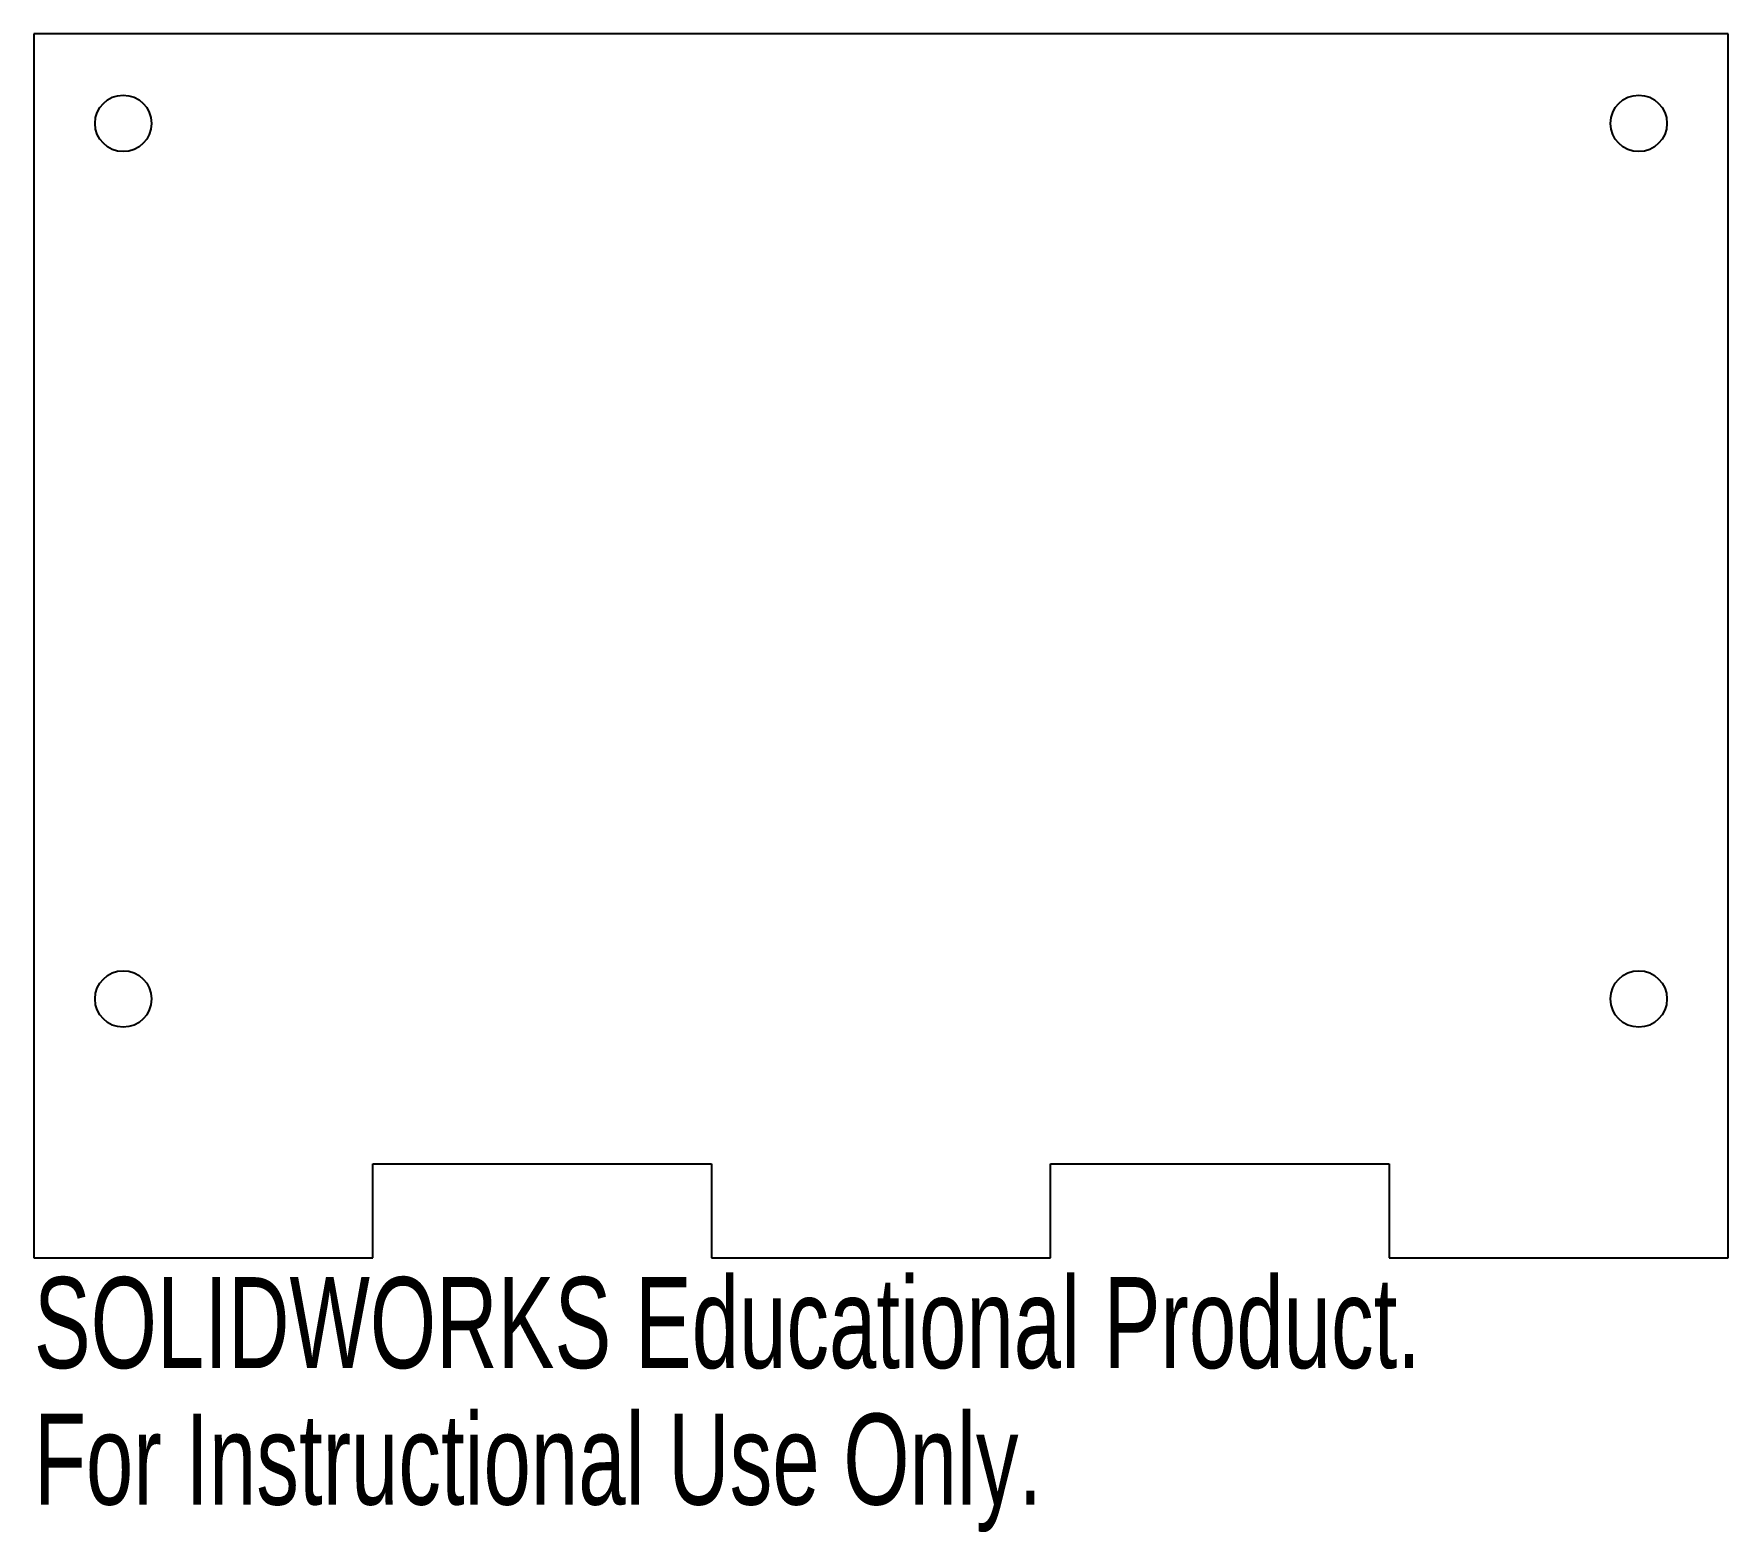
# Model space of a CAD drawing. Header units: millimetres. Extents: x 0 to 90, y -19.6 to 60.
import ezdxf

# ---------------------------------------------------------------- set-up
doc = ezdxf.new("R2010")
doc.units = ezdxf.units.MM
doc.styles.add('SLDTEXTSTYLE0', font='TXT', dxfattribs={"width": 0.7})

msp = doc.modelspace()

# ---------------------------------------------------------------- linework, layer by layer
at = {"color": 7, "linetype": 'Continuous', "lineweight": 25}
for p, q in [((0, 60), (0, -5)), ((90, 60), (0, 60)), ((90, -5), (90, 60)), ((18, -5), (18, 0)), ((18, 0), (36, 0)), ((36, 0), (36, -5)), ((54, -5), (54, 0)), ((54, 0), (72, 0)), ((72, 0), (72, -5)), ((0, -5), (18, -5)), ((36, -5), (54, -5)), ((72, -5), (90, -5))]:
    msp.add_line(p, q, dxfattribs=at)
for centre in [(4.75, 55.25), (85.25, 55.25), (4.75, 8.75), (85.25, 8.75)]:
    msp.add_circle(centre, 1.5, dxfattribs=at)

# ---------------------------------------------------------------- texts
at = {"color": 7, "linetype": 'Continuous', "char_height": 4.83362, "attachment_point": 1, "style": 'SLDTEXTSTYLE0'}
for s, insert in [('SOLIDWORKS Educational Product.', (0, -6.02)), ('For Instructional Use Only.', (0, -13.27))]:
    msp.add_mtext(s, dxfattribs=dict(at, insert=insert))

doc.saveas('drawing.dxf')
